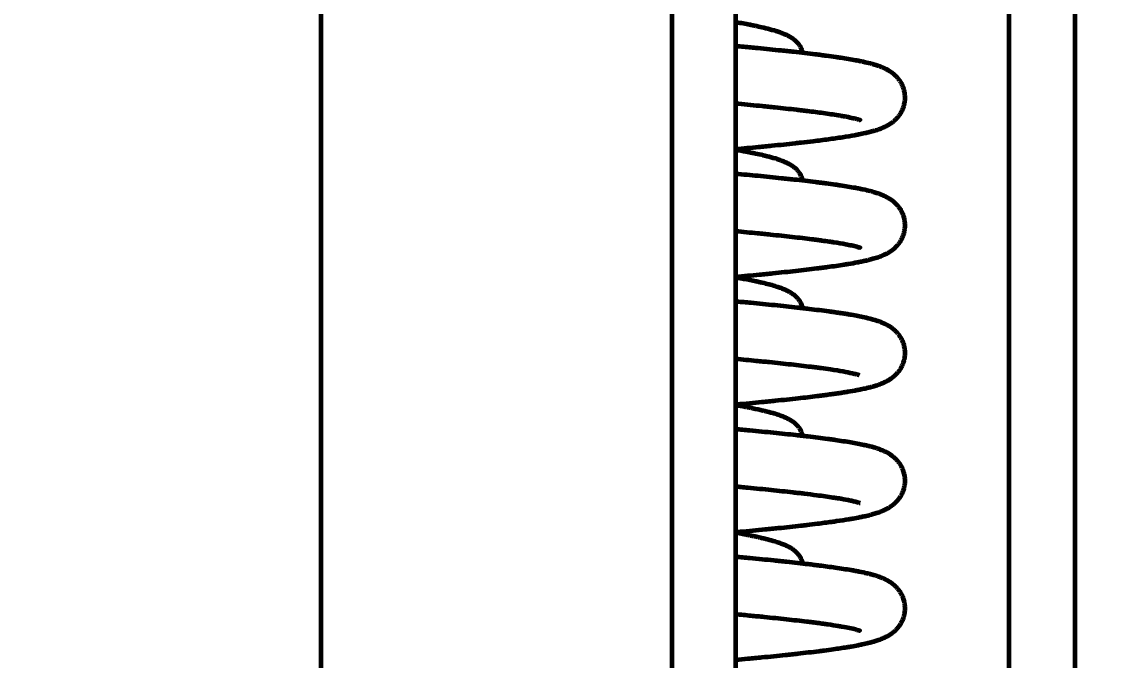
# Model space of a CAD drawing. Header units: millimetres. Extents: x 0 to 840, y 0 to 594.
# Drawn here: x 59.753 to 64.31, y 455.937 to 458.604 of the extents above; entities that cross this region are included whole.
import ezdxf

# ---------------------------------------------------------------- set-up
doc = ezdxf.new("R2010")
doc.units = ezdxf.units.MM
doc.linetypes.add('K5LT_BASIC', pattern=[0])
doc.linetypes.add('K5LT_THIN', pattern=[0])
doc.layers.add('Системный слой', color=7, linetype='Continuous')
doc.styles.add('KDIMTEXTSTYLE', font='GOST_AU.SHX', dxfattribs={"width": 0.96, "oblique": 15, "height": 5})
doc.dimstyles.new('KDIMSTYLE (0.07)', dxfattribs={"dimtxt": 5, "dimasz": 1, "dimexe": 2, "dimexo": 0, "dimgap": 1, "dimtad": 1, "dimlfac": 15, "dimtxsty": 'KDIMTEXTSTYLE', "dimsah": 1, "dimcen": 0, "dimdle": 1, "dimadec": 0, "dimazin": 0, "dimtfac": 0.667, "dimtmove": 0, "dimatfit": 3, "dimfxl": 1, "dimtvp": 1, "dimtolj": 1, "dimtzin": 0, "dimarcsym": 0})

# ---------------------------------------------------------------- blocks, each defined once
blk = doc.blocks.new('KDIMARROW_01')
at = {"layer": 'Системный слой'}
blk.add_hatch(color=0, dxfattribs=at).paths.add_polyline_path([(0, 0), (-5, 0.6583), (-4.5, 0), (-5, -0.6583)])
at = {"layer": 'Системный слой', "color": 0, "linetype": 'K5LT_THIN', "lineweight": 18}
for p, q in [((-4.5, 0), (-5, 0.6583)), ((-5, 0.6583), (0, 0)), ((0, 0), (-5, -0.6583)), ((-5, -0.6583), (-4.5, 0)), ((0, 0), (-1, 0))]:
    blk.add_line(p, q, dxfattribs=at)

msp = doc.modelspace()

# ---------------------------------------------------------------- linework, layer by layer
at = {"layer": 'Системный слой', "color": 5, "linetype": 'K5LT_BASIC', "lineweight": 60, "true_color": 0x0000ff}
for p, q in [((61.00305, 512.31632), (61.00305, 411.74583)), ((62.46971, 512.30589), (62.46971, 411.73474)), ((63.87945, 446.48472), (63.87945, 479.15139)), ((64.15418, 479.15139), (64.15418, 446.48472)), ((62.73638, 479.01806), (62.73638, 446.61806))]:
    msp.add_line(p, q, dxfattribs=at)
for points, knots in [([(62.73638, 458.60326), (62.73773, 458.60302), (62.73909, 458.60278), (62.75923, 458.59921), (62.77713, 458.59587), (62.79907, 458.59151), (62.80399, 458.59052), (62.8137, 458.58851), (62.81847, 458.5875), (62.83377, 458.58421), (62.84392, 458.58191), (62.86567, 458.57669), (62.87696, 458.57378), (62.89824, 458.56779), (62.90818, 458.56473), (62.92442, 458.55915), (62.93103, 458.55668), (62.94016, 458.55291), (62.94301, 458.55169), (62.95103, 458.54804), (62.95612, 458.54551), (62.9636, 458.5413), (62.96594, 458.53991), (62.97278, 458.53559), (62.97734, 458.53237), (62.98383, 458.52699), (62.98575, 458.5253), (62.98886, 458.52233), (62.98986, 458.52133), (62.9928, 458.51827), (62.99448, 458.51639), (62.99902, 458.51083), (63.00156, 458.50728), (63.00541, 458.50088), (63.00682, 458.49827), (63.00929, 458.4931), (63.01052, 458.49014), (63.01245, 458.4847), (63.01341, 458.48151), (63.01436, 458.47748), (63.01462, 458.4763), (63.01485, 458.4751)], [18.2316111, 18.2316111, 18.2316111, 18.2316111, 18.3069542, 18.3069542, 19.3593711, 19.3593711, 19.6712571, 19.6712571, 19.9843874, 19.9843874, 20.6938799, 20.6938799, 21.5741703, 21.5741703, 22.4544608, 22.4544608, 23.1037981, 23.1037981, 23.3966303, 23.3966303, 23.9563864, 23.9563864, 24.2132644, 24.2132644, 24.7154515, 24.7154515, 24.9390155, 24.9390155, 25.0598599, 25.0598599, 25.2649962, 25.2649962, 25.5787493, 25.5787493, 25.7675347, 25.7675347, 25.9539659, 25.9539659, 26.1398041, 26.1398041, 26.212663, 26.212663, 26.212663, 26.212663]), ([(62.73638, 458.50309), (62.7479, 458.50203), (62.75933, 458.50098), (62.78043, 458.49902), (62.79013, 458.49811), (62.80942, 458.49628), (62.81899, 458.49537), (62.86242, 458.49118), (62.89525, 458.48791), (62.93574, 458.4837), (62.94459, 458.48277), (62.96212, 458.4809), (62.97079, 458.47997), (63.01091, 458.47557), (63.0409, 458.47211), (63.07702, 458.46767), (63.08474, 458.4667), (63.09993, 458.46476), (63.1074, 458.46378), (63.12869, 458.46095), (63.14213, 458.45909), (63.16197, 458.45622), (63.16871, 458.45522), (63.19759, 458.45082), (63.21824, 458.44738), (63.24283, 458.44281), (63.2484, 458.44174), (63.25916, 458.43959), (63.26442, 458.4385), (63.27999, 458.43514), (63.2899, 458.43282), (63.3037, 458.42924), (63.30818, 458.42803), (63.3188, 458.42498), (63.32484, 458.42311), (63.33478, 458.41973), (63.33864, 458.41833), (63.34593, 458.41552), (63.34973, 458.41396), (63.35972, 458.40955), (63.36594, 458.40653), (63.37642, 458.40043), (63.37957, 458.39846), (63.3862, 458.39396), (63.38951, 458.39154), (63.39778, 458.3849), (63.40315, 458.38003), (63.41107, 458.37149), (63.41404, 458.36798), (63.41767, 458.36317), (63.41845, 458.36211), (63.42076, 458.35886), (63.42225, 458.35661), (63.4262, 458.35027), (63.42855, 458.346), (63.43278, 458.33709), (63.43469, 458.33242), (63.43794, 458.32284), (63.43934, 458.31775), (63.44175, 458.30612), (63.44262, 458.29933), (63.44322, 458.28586), (63.44298, 458.27913), (63.44146, 458.2659), (63.44019, 458.25943), (63.4371, 458.24824), (63.43547, 458.2435), (63.43171, 458.2343), (63.42962, 458.22994), (63.42502, 458.22152), (63.42255, 458.21758), (63.41731, 458.21004), (63.41456, 458.20651), (63.40887, 458.19986), (63.40593, 458.19675), (63.40008, 458.19109), (63.39718, 458.18852), (63.3903, 458.18284), (63.38631, 458.17992), (63.37936, 458.17522), (63.37608, 458.17319), (63.36981, 458.16954), (63.3665, 458.16776), (63.36007, 458.16451), (63.3568, 458.16298), (63.34654, 458.15844), (63.34015, 458.15599), (63.32957, 458.1523), (63.32584, 458.15107), (63.31812, 458.14866), (63.31389, 458.14741), (63.30399, 458.14463), (63.29793, 458.14304), (63.28699, 458.14035), (63.28229, 458.13925), (63.26886, 458.13623), (63.25984, 458.13434), (63.24498, 458.13141), (63.23939, 458.13035), (63.21762, 458.12636), (63.20052, 458.1235), (63.16382, 458.11781), (63.14433, 458.115), (63.10363, 458.10949), (63.0825, 458.1068), (63.04407, 458.10213), (63.02723, 458.10016), (63.00149, 458.09724), (62.993, 458.09629), (62.95373, 458.09196), (62.92157, 458.08859), (62.87891, 458.0843), (62.86961, 458.08338), (62.85086, 458.08153), (62.84141, 458.08061), (62.80092, 458.0767), (62.76904, 458.07371), (62.73638, 458.07073)], [4.4456135, 4.4456135, 4.4456135, 4.4456135, 4.8234205, 4.8234205, 5.1497966, 5.1497966, 5.4773357, 5.4773357, 6.6490624, 6.6490624, 6.98216, 6.98216, 7.3166883, 7.3166883, 8.5502995, 8.5502995, 8.8930736, 8.8930736, 9.2369729, 9.2369729, 9.8917928, 9.8917928, 10.240635, 10.240635, 11.4207676, 11.4207676, 11.7747547, 11.7747547, 12.1289748, 12.1289748, 12.8484199, 12.8484199, 13.1940196, 13.1940196, 13.6940016, 13.6940016, 14.0050095, 14.0050095, 14.3042323, 14.3042323, 14.8204065, 14.8204065, 15.0564454, 15.0564454, 15.2781265, 15.2781265, 15.614839, 15.614839, 15.8134427, 15.8134427, 15.8682321, 15.8682321, 15.9778111, 15.9778111, 16.1673224, 16.1673224, 16.3554576, 16.3554576, 16.5413891, 16.5413891, 16.7760103, 16.7760103, 17.0047695, 17.0047695, 17.2326547, 17.2326547, 17.4125916, 17.4125916, 17.5946353, 17.5946353, 17.7799142, 17.7799142, 17.969623, 17.969623, 18.1644308, 18.1644308, 18.3567149, 18.3567149, 18.6267629, 18.6267629, 18.8549851, 18.8549851, 19.0981628, 19.0981628, 19.3564209, 19.3564209, 19.9115149, 19.9115149, 20.2189973, 20.2189973, 20.5470388, 20.5470388, 21.0107375, 21.0107375, 21.3559, 21.3559, 21.9668639, 21.9668639, 22.3210725, 22.3210725, 23.3062099, 23.3062099, 24.2913472, 24.2913472, 25.2461203, 25.2461203, 25.9482489, 25.9482489, 26.2864674, 26.2864674, 27.4914007, 27.4914007, 27.8226076, 27.8226076, 28.1525797, 28.1525797, 29.2234242, 29.2234242, 29.2234242, 29.2234242]), ([(62.73638, 458.2629), (62.74024, 458.26255), (62.74408, 458.26219), (62.78202, 458.25866), (62.81514, 458.25549), (62.85619, 458.25142), (62.86522, 458.25051), (62.88309, 458.2487), (62.89193, 458.24779), (62.93197, 458.24363), (62.96187, 458.24039), (62.99815, 458.23623), (63.00603, 458.23532), (63.02155, 458.23348), (63.0292, 458.23256), (63.05974, 458.22882), (63.08145, 458.22601), (63.12451, 458.22005), (63.14553, 458.21689), (63.1661, 458.2135), (63.16797, 458.21319), (63.17514, 458.21198), (63.18028, 458.21109), (63.19019, 458.20931), (63.19491, 458.20844), (63.20995, 458.20555), (63.2192, 458.20361), (63.23249, 458.20055), (63.23702, 458.19942), (63.24337, 458.19773), (63.24579, 458.19705), (63.25176, 458.19529), (63.25499, 458.19415), (63.2565, 458.19355), (63.25569, 458.1939), (63.25565, 458.19392)], [44.6441884, 44.6441884, 44.6441884, 44.6441884, 44.7941483, 44.7941483, 46.1289641, 46.1289641, 46.5105753, 46.5105753, 46.8932188, 46.8932188, 48.2645646, 48.2645646, 48.6533277, 48.6533277, 49.04395, 49.04395, 50.2443161, 50.2443161, 51.6080389, 51.6080389, 51.7453, 51.7453, 52.1439407, 52.1439407, 52.5425043, 52.5425043, 53.4681468, 53.4681468, 54.0577489, 54.0577489, 54.431955, 54.431955, 55.2959546, 55.2959546, 55.7075142, 55.7075142, 55.7075142, 55.7075142]), ([(62.73638, 458.06993), (62.7513, 458.0673), (62.76566, 458.06467), (62.7882, 458.06035), (62.79673, 458.05866), (62.80993, 458.05596), (62.81474, 458.05496), (62.82997, 458.05171), (62.84003, 458.04946), (62.86227, 458.04421), (62.87407, 458.04121), (62.89628, 458.03504), (62.90661, 458.0319), (62.92344, 458.02617), (62.93024, 458.02366), (62.93955, 458.01984), (62.9424, 458.01862), (62.95048, 458.01497), (62.95562, 458.01243), (62.9631, 458.00826), (62.96549, 458.00685), (62.97238, 458.00253), (62.97693, 457.99935), (62.98352, 457.99393), (62.98541, 457.99227), (62.98917, 457.98871), (62.99075, 457.98711), (62.99543, 457.98202), (62.99822, 457.97859), (63.00248, 457.9724), (63.00403, 457.96992), (63.00679, 457.96499), (63.0082, 457.96216), (63.01047, 457.95693), (63.01162, 457.95387), (63.01309, 457.94918), (63.01365, 457.94715), (63.01439, 457.94405), (63.01463, 457.94291), (63.01486, 457.94175)], [18.3386154, 18.3386154, 18.3386154, 18.3386154, 19.1688753, 19.1688753, 19.6980496, 19.6980496, 20.0112444, 20.0112444, 20.7073077, 20.7073077, 21.6178004, 21.6178004, 22.5282932, 22.5282932, 23.1942395, 23.1942395, 23.4880713, 23.4880713, 24.0501679, 24.0501679, 24.3093021, 24.3093021, 24.8180997, 24.8180997, 25.0413951, 25.0413951, 25.2313437, 25.2313437, 25.5631932, 25.5631932, 25.7557728, 25.7557728, 25.9452929, 25.9452929, 26.1334835, 26.1334835, 26.2571843, 26.2571843, 26.3284947, 26.3284947, 26.3284947, 26.3284947]), ([(62.73638, 457.96975), (62.76816, 457.96685), (62.79922, 457.96394), (62.86332, 457.95776), (62.89613, 457.95449), (62.93659, 457.95028), (62.94544, 457.94935), (62.96296, 457.94748), (62.97162, 457.94654), (63.0117, 457.94215), (63.04166, 457.93869), (63.07774, 457.93424), (63.08545, 457.93328), (63.10063, 457.93133), (63.10809, 457.93036), (63.12831, 457.92767), (63.14077, 457.92594), (63.15973, 457.92321), (63.1665, 457.92221), (63.19555, 457.91782), (63.21633, 457.91438), (63.24107, 457.90981), (63.24667, 457.90874), (63.25749, 457.9066), (63.26278, 457.90551), (63.27859, 457.90213), (63.28869, 457.89978), (63.30269, 457.89618), (63.30718, 457.89497), (63.31788, 457.89192), (63.32399, 457.89005), (63.33397, 457.88668), (63.33786, 457.88528), (63.34771, 457.88152), (63.35397, 457.87889), (63.36391, 457.87407), (63.36701, 457.87247), (63.37393, 457.86859), (63.37706, 457.86671), (63.38598, 457.86088), (63.39179, 457.85661), (63.40057, 457.84895), (63.40385, 457.84583), (63.40989, 457.83949), (63.41289, 457.83604), (63.41662, 457.83124), (63.41746, 457.83012), (63.41995, 457.8267), (63.42157, 457.82433), (63.42565, 457.81788), (63.42803, 457.81364), (63.43233, 457.80479), (63.43428, 457.80014), (63.43812, 457.78913), (63.4399, 457.78243), (63.44227, 457.76908), (63.44293, 457.7623), (63.44313, 457.74885), (63.44271, 457.74218), (63.44102, 457.73045), (63.43998, 457.72542), (63.4373, 457.71554), (63.4357, 457.7108), (63.43198, 457.70156), (63.42991, 457.69718), (63.42534, 457.68873), (63.42288, 457.68475), (63.41767, 457.67719), (63.41492, 457.67363), (63.408, 457.66547), (63.40377, 457.66118), (63.39488, 457.6531), (63.39023, 457.64945), (63.38255, 457.64399), (63.37944, 457.64195), (63.37512, 457.63931), (63.37385, 457.63855), (63.37201, 457.63749), (63.37143, 457.63716), (63.36971, 457.63619), (63.36857, 457.63557), (63.3652, 457.63377), (63.36296, 457.63263), (63.35645, 457.62945), (63.35211, 457.62753), (63.34443, 457.62437), (63.3409, 457.623), (63.33371, 457.62038), (63.33017, 457.61917), (63.32245, 457.61666), (63.31878, 457.61553), (63.30869, 457.61258), (63.30236, 457.61086), (63.29138, 457.60809), (63.28663, 457.60694), (63.27498, 457.60424), (63.26795, 457.60271), (63.25537, 457.60012), (63.24993, 457.59904), (63.23307, 457.59581), (63.22109, 457.59367), (63.20234, 457.59053), (63.19604, 457.58951), (63.16823, 457.5851), (63.14513, 457.58176), (63.11315, 457.57746), (63.10571, 457.57648), (63.0906, 457.57453), (63.08292, 457.57355), (63.04746, 457.56915), (63.01815, 457.56574), (62.9569, 457.55897), (62.92503, 457.55562), (62.88268, 457.55135), (62.8734, 457.55042), (62.85469, 457.54857), (62.84526, 457.54765), (62.80358, 457.54362), (62.7704, 457.54051), (62.73638, 457.5374)], [5.1350795, 5.1350795, 5.1350795, 5.1350795, 6.3389793, 6.3389793, 7.6925741, 7.6925741, 8.0773735, 8.0773735, 8.4638543, 8.4638543, 9.8885561, 9.8885561, 10.2846034, 10.2846034, 10.6818215, 10.6818215, 11.3818501, 11.3818501, 11.7845866, 11.7845866, 13.1493007, 13.1493007, 13.55811, 13.55811, 13.9672966, 13.9672966, 14.8106539, 14.8106539, 15.210391, 15.210391, 15.7917578, 15.7917578, 16.153007, 16.153007, 16.7436184, 16.7436184, 17.0465914, 17.0465914, 17.323995, 17.323995, 17.7667637, 17.7667637, 18.0059975, 18.0059975, 18.2365667, 18.2365667, 18.3042404, 18.3042404, 18.4395877, 18.4395877, 18.6586105, 18.6586105, 18.8760642, 18.8760642, 19.1569229, 19.1569229, 19.4258345, 19.4258345, 19.6894796, 19.6894796, 19.8964359, 19.8964359, 20.1045886, 20.1045886, 20.3151759, 20.3151759, 20.5294572, 20.5294572, 20.7487596, 20.7487596, 21.0702565, 21.0702565, 21.4307608, 21.4307608, 21.68632, 21.68632, 21.794424, 21.794424, 21.8441516, 21.8441516, 21.9436069, 21.9436069, 22.1425173, 22.1425173, 22.5403383, 22.5403383, 22.8734027, 22.8734027, 23.2233568, 23.2233568, 23.5837528, 23.5837528, 24.1511884, 24.1511884, 24.5523403, 24.5523403, 25.1197758, 25.1197758, 25.528521, 25.528521, 26.3634136, 26.3634136, 26.770815, 26.770815, 28.1226898, 28.1226898, 28.5218661, 28.5218661, 28.9194011, 28.9194011, 30.324586, 30.324586, 31.7080311, 31.7080311, 32.090978, 32.090978, 32.4723292, 32.4723292, 33.760819, 33.760819, 33.760819, 33.760819]), ([(62.73638, 457.72957), (62.76756, 457.72669), (62.79795, 457.72381), (62.83663, 457.72002), (62.84578, 457.71912), (62.8639, 457.71731), (62.87288, 457.7164), (62.91346, 457.71226), (62.94384, 457.70903), (63.00181, 457.70253), (63.02938, 457.69927), (63.06238, 457.6951), (63.06955, 457.69418), (63.08357, 457.69234), (63.09042, 457.69142), (63.10738, 457.6891), (63.11727, 457.68769), (63.13296, 457.68539), (63.13902, 457.68447), (63.16378, 457.68064), (63.18073, 457.67776), (63.20462, 457.67327), (63.2128, 457.67161), (63.22736, 457.66844), (63.23612, 457.66638), (63.24487, 457.66398), (63.24756, 457.6632), (63.25236, 457.66174), (63.25464, 457.66096), (63.25703, 457.66), (63.25471, 457.66105), (63.25508, 457.66087)], [35.141354, 35.141354, 35.141354, 35.141354, 36.0960382, 36.0960382, 36.3957752, 36.3957752, 36.696408, 36.696408, 37.7714617, 37.7714617, 38.8606415, 38.8606415, 39.1704216, 39.1704216, 39.4806054, 39.4806054, 39.9560461, 39.9560461, 40.2687295, 40.2687295, 41.2726574, 41.2726574, 41.879284, 41.879284, 42.4859106, 42.4859106, 42.6430064, 42.6430064, 42.9785036, 42.9785036, 43.1793242, 43.1793242, 43.1793242, 43.1793242]), ([(62.73638, 457.53659), (62.73673, 457.53653), (62.73707, 457.53647), (62.74295, 457.53543), (62.74842, 457.53446), (62.75919, 457.5325), (62.76451, 457.53152), (62.78765, 457.52717), (62.8046, 457.5238), (62.82501, 457.51943), (62.8294, 457.51848), (62.83828, 457.5165), (62.84276, 457.51547), (62.85686, 457.51217), (62.86612, 457.50988), (62.87897, 457.5065), (62.88288, 457.50544), (62.89565, 457.50186), (62.90411, 457.49931), (62.91854, 457.49455), (62.92463, 457.4924), (62.93344, 457.48901), (62.93636, 457.48783), (62.94494, 457.48422), (62.95041, 457.48169), (62.95818, 457.47766), (62.96068, 457.47631), (62.968, 457.47206), (62.97271, 457.46903), (62.97975, 457.4637), (62.98173, 457.4621), (62.98576, 457.45861), (62.98771, 457.45681), (62.9928, 457.45169), (62.99605, 457.44799), (63.00056, 457.44193), (63.00221, 457.4395), (63.00467, 457.43545), (63.0056, 457.43383), (63.00784, 457.42958), (63.00902, 457.42705), (63.01126, 457.42152), (63.01219, 457.41887), (63.01377, 457.41344), (63.01437, 457.41093), (63.01487, 457.40838)], [18.6938909, 18.6938909, 18.6938909, 18.6938909, 18.7131198, 18.7131198, 19.0218812, 19.0218812, 19.3313861, 19.3313861, 20.389996, 20.389996, 20.6870369, 20.6870369, 21.0020171, 21.0020171, 21.6990754, 21.6990754, 22.0146572, 22.0146572, 22.7550949, 22.7550949, 23.3386083, 23.3386083, 23.63734, 23.63734, 24.2208535, 24.2208535, 24.4904821, 24.4904821, 25.0324311, 25.0324311, 25.2588343, 25.2588343, 25.4756197, 25.4756197, 25.8335765, 25.8335765, 26.033456, 26.033456, 26.161001, 26.161001, 26.3492191, 26.3492191, 26.5320801, 26.5320801, 26.6886293, 26.6886293, 26.6886293, 26.6886293]), ([(62.73638, 457.43642), (62.73803, 457.43627), (62.73968, 457.43612), (62.75122, 457.43506), (62.76104, 457.43415), (62.78057, 457.43234), (62.79027, 457.43143), (62.83422, 457.42727), (62.8675, 457.42402), (62.9322, 457.41745), (62.96356, 457.41413), (63.002, 457.40986), (63.01043, 457.4089), (63.02705, 457.407), (63.03525, 457.40604), (63.07239, 457.40164), (63.09981, 457.39818), (63.13267, 457.39372), (63.13976, 457.39274), (63.14914, 457.3914), (63.15155, 457.39106), (63.16086, 457.38972), (63.16761, 457.38872), (63.18084, 457.38671), (63.18732, 457.3857), (63.2, 457.38367), (63.2062, 457.38265), (63.232, 457.37827), (63.25007, 457.37488), (63.27745, 457.36905), (63.28758, 457.36671), (63.30366, 457.36261), (63.31008, 457.36086), (63.32051, 457.35776), (63.32443, 457.35654), (63.33234, 457.35391), (63.33621, 457.35255), (63.34607, 457.34885), (63.35239, 457.34625), (63.36225, 457.34156), (63.36539, 457.33998), (63.37236, 457.33617), (63.37545, 457.33436), (63.38446, 457.32862), (63.39029, 457.32444), (63.39917, 457.31689), (63.40248, 457.31383), (63.40856, 457.30762), (63.41161, 457.30421), (63.41491, 457.30009), (63.4153, 457.2996), (63.41645, 457.29812), (63.41721, 457.29712), (63.41948, 457.29403), (63.42096, 457.29189), (63.42494, 457.28574), (63.42736, 457.28153), (63.43247, 457.27131), (63.43502, 457.26511), (63.43908, 457.25236), (63.44061, 457.24584), (63.44261, 457.23262), (63.44309, 457.22593), (63.443, 457.21402), (63.44263, 457.20879), (63.44126, 457.19846), (63.44026, 457.19337), (63.43768, 457.18343), (63.4361, 457.1786), (63.43326, 457.17136), (63.43217, 457.16882), (63.43054, 457.16532), (63.43003, 457.16427), (63.42849, 457.16121), (63.42738, 457.15914), (63.42408, 457.15333), (63.42153, 457.14936), (63.41535, 457.1407), (63.41096, 457.13546), (63.40254, 457.12661), (63.39781, 457.12231), (63.39022, 457.11616), (63.38723, 457.11394), (63.38092, 457.10957), (63.37814, 457.1078), (63.37174, 457.10396), (63.36913, 457.10251), (63.35993, 457.09768), (63.35463, 457.09527), (63.34569, 457.09153), (63.342, 457.09009), (63.33494, 457.08748), (63.33107, 457.08614), (63.32117, 457.08289), (63.31504, 457.08105), (63.30436, 457.07808), (63.29996, 457.07692), (63.29098, 457.07465), (63.2862, 457.0735), (63.27441, 457.07078), (63.26714, 457.06921), (63.25428, 457.06657), (63.24884, 457.0655), (63.23135, 457.06216), (63.21869, 457.05992), (63.20219, 457.05718), (63.199, 457.05666), (63.18931, 457.0551), (63.18268, 457.05406), (63.16931, 457.05202), (63.16256, 457.05102), (63.14879, 457.04902), (63.14177, 457.04803), (63.13036, 457.04645), (63.12606, 457.04586), (63.11443, 457.04429), (63.107, 457.04331), (63.09192, 457.04136), (63.08425, 457.04039), (63.05144, 457.03631), (63.02505, 457.03321), (62.96709, 457.02673), (62.93526, 457.02335), (62.89299, 457.01905), (62.88377, 457.01812), (62.86517, 457.01627), (62.8558, 457.01535), (62.81268, 457.01114), (62.77787, 457.00787), (62.74021, 457.00441), (62.7383, 457.00424), (62.73638, 457.00406)], [4.3297354, 4.3297354, 4.3297354, 4.3297354, 4.3824057, 4.3824057, 4.6991667, 4.6991667, 5.0170472, 5.0170472, 6.1510351, 6.1510351, 7.3062854, 7.3062854, 7.6366145, 7.6366145, 7.9677012, 7.9677012, 9.1606826, 9.1606826, 9.4976677, 9.4976677, 9.6155417, 9.6155417, 9.9551503, 9.9551503, 10.2956285, 10.2956285, 10.6377183, 10.6377183, 11.7510809, 11.7510809, 12.4609555, 12.4609555, 12.9508143, 12.9508143, 13.2707671, 13.2707671, 13.5760873, 13.5760873, 14.0745521, 14.0745521, 14.3339294, 14.3339294, 14.570618, 14.570618, 14.9502426, 14.9502426, 15.1531172, 15.1531172, 15.3484713, 15.3484713, 15.3743595, 15.3743595, 15.426136, 15.426136, 15.529689, 15.529689, 15.714717, 15.714717, 15.958935, 15.958935, 16.1956357, 16.1956357, 16.4290361, 16.4290361, 16.6119208, 16.6119208, 16.7947253, 16.7947253, 16.9773658, 16.9773658, 17.0785174, 17.0785174, 17.1215826, 17.1215826, 17.2077129, 17.2077129, 17.3799737, 17.3799737, 17.6419631, 17.6419631, 17.9260817, 17.9260817, 18.1266843, 18.1266843, 18.3369465, 18.3369465, 18.5605513, 18.5605513, 19.0010374, 19.0010374, 19.281148, 19.281148, 19.5789411, 19.5789411, 20.0677192, 20.0677192, 20.3958214, 20.3958214, 20.7340468, 20.7340468, 21.2257797, 21.2257797, 21.5703856, 21.5703856, 22.3098052, 22.3098052, 22.4846079, 22.4846079, 22.8342133, 22.8342133, 23.1747926, 23.1747926, 23.514168, 23.514168, 23.7153052, 23.7153052, 24.052071, 24.052071, 24.3872671, 24.3872671, 25.4615033, 25.4615033, 26.6372936, 26.6372936, 26.9605723, 26.9605723, 27.2826388, 27.2826388, 28.4275212, 28.4275212, 28.4887237, 28.4887237, 28.4887237, 28.4887237]), ([(62.73638, 457.19624), (62.76579, 457.19352), (62.7945, 457.1908), (62.83164, 457.18718), (62.84082, 457.18628), (62.859, 457.18447), (62.86801, 457.18356), (62.90876, 457.17942), (62.93928, 457.17619), (62.9974, 457.16971), (63.02499, 457.16646), (63.0581, 457.16231), (63.06532, 457.16139), (63.07945, 457.15955), (63.08637, 457.15863), (63.1072, 457.1558), (63.12057, 457.1539), (63.15178, 457.14923), (63.16883, 457.14646), (63.19902, 457.14108), (63.21235, 457.13843), (63.23004, 457.13448), (63.23614, 457.13299), (63.24323, 457.1311), (63.24557, 457.13045), (63.25042, 457.12902), (63.2523, 457.12842), (63.25429, 457.12772)], [36.9446726, 36.9446726, 36.9446726, 36.9446726, 37.8913242, 37.8913242, 38.2062633, 38.2062633, 38.5221037, 38.5221037, 39.6521019, 39.6521019, 40.7903729, 40.7903729, 41.1156939, 41.1156939, 41.4417806, 41.4417806, 42.120166, 42.120166, 43.1226869, 43.1226869, 44.1252079, 44.1252079, 44.7333142, 44.7333142, 45.0387656, 45.0387656, 45.5071008, 45.5071008, 45.5071008, 45.5071008]), ([(62.73638, 457.00326), (62.75054, 457.00077), (62.7642, 456.99827), (62.7825, 456.99478), (62.7876, 456.99379), (62.79764, 456.9918), (62.80258, 456.9908), (62.82235, 456.98674), (62.83641, 456.98365), (62.85403, 456.97949), (62.85831, 456.97846), (62.86667, 456.97637), (62.87077, 456.97533), (62.88631, 456.97124), (62.89713, 456.96813), (62.9146, 456.96258), (62.92164, 456.96016), (62.9314, 456.95647), (62.9344, 456.95529), (62.94275, 456.95185), (62.94798, 456.9495), (62.95575, 456.94561), (62.95816, 456.94435), (62.96567, 456.94016), (62.97074, 456.93701), (62.97781, 456.93187), (62.97988, 456.93027), (62.98399, 456.92685), (62.98587, 456.92519), (62.98978, 456.92144), (62.9915, 456.91967), (62.99514, 456.91561), (62.99682, 456.91358), (63.00017, 456.90915), (63.00177, 456.90683), (63.00474, 456.90206), (63.00622, 456.8994), (63.00875, 456.89431), (63.01004, 456.89132), (63.01255, 456.88459), (63.01391, 456.8799), (63.01483, 456.87521), (63.01485, 456.87513), (63.01486, 456.87506)], [18.3386471, 18.3386471, 18.3386471, 18.3386471, 19.1265898, 19.1265898, 19.4375888, 19.4375888, 19.7497247, 19.7497247, 20.7073045, 20.7073045, 21.0230152, 21.0230152, 21.3388816, 21.3388816, 22.2492075, 22.2492075, 22.9151469, 22.9151469, 23.2147506, 23.2147506, 23.7769444, 23.7769444, 24.0449727, 24.0449727, 24.6016424, 24.6016424, 24.8362029, 24.8362029, 25.0585417, 25.0585417, 25.2656473, 25.2656473, 25.4665707, 25.4665707, 25.6613619, 25.6613619, 25.8521685, 25.8521685, 26.0408096, 26.0408096, 26.3240702, 26.3240702, 26.3285801, 26.3285801, 26.3285801, 26.3285801]), ([(62.73638, 456.90309), (62.74619, 456.90219), (62.75592, 456.90129), (62.77539, 456.89949), (62.78511, 456.89858), (62.82915, 456.89442), (62.86251, 456.89118), (62.92704, 456.88465), (62.95818, 456.88138), (62.99649, 456.87714), (63.00497, 456.87619), (63.02169, 456.87428), (63.02994, 456.87333), (63.06736, 456.86893), (63.09501, 456.86547), (63.12814, 456.86101), (63.13529, 456.86003), (63.1456, 456.85858), (63.14886, 456.85811), (63.17572, 456.85425), (63.19755, 456.85084), (63.23708, 456.844), (63.25465, 456.84064), (63.27613, 456.83597), (63.28105, 456.83485), (63.29062, 456.83258), (63.29536, 456.83141), (63.30641, 456.82853), (63.31274, 456.82677), (63.32314, 456.82361), (63.32702, 456.82237), (63.33717, 456.81891), (63.34349, 456.81655), (63.35313, 456.81249), (63.35665, 456.81092), (63.3637, 456.80751), (63.3668, 456.80591), (63.37633, 456.80059), (63.38225, 456.79688), (63.3917, 456.78983), (63.39507, 456.78712), (63.40135, 456.78155), (63.40462, 456.7784), (63.41063, 456.77199), (63.41361, 456.76851), (63.41768, 456.76317), (63.41887, 456.76154), (63.42235, 456.75652), (63.42458, 456.75298), (63.42984, 456.74362), (63.43268, 456.73755), (63.43734, 456.72503), (63.43927, 456.71835), (63.44163, 456.70648), (63.44234, 456.70125), (63.4431, 456.69078), (63.44315, 456.68551), (63.4426, 456.67503), (63.442, 456.66985), (63.44018, 456.65963), (63.43897, 456.65467), (63.436, 456.64495), (63.43426, 456.6403), (63.43029, 456.63126), (63.4281, 456.627), (63.4225, 456.61734), (63.41899, 456.61224), (63.41183, 456.60314), (63.40818, 456.59907), (63.4039, 456.59479), (63.40328, 456.59419), (63.40144, 456.59241), (63.40019, 456.59125), (63.39654, 456.58798), (63.39401, 456.58586), (63.38852, 456.58154), (63.38522, 456.57917), (63.37903, 456.57502), (63.37574, 456.57298), (63.36678, 456.5678), (63.36126, 456.56503), (63.35217, 456.5609), (63.34925, 456.55966), (63.34234, 456.55688), (63.33911, 456.55567), (63.33198, 456.55312), (63.32815, 456.55183), (63.31888, 456.54887), (63.31297, 456.54713), (63.30269, 456.5443), (63.29837, 456.54317), (63.28619, 456.54014), (63.27824, 456.5383), (63.26492, 456.53542), (63.25966, 456.53433), (63.24552, 456.5315), (63.23643, 456.52978), (63.22109, 456.52704), (63.21507, 456.526), (63.19305, 456.5223), (63.17612, 456.51967), (63.15138, 456.51606), (63.14439, 456.51506), (63.11846, 456.51145), (63.09863, 456.50885), (63.06358, 456.50448), (63.04885, 456.5027), (63.02552, 456.49997), (63.01722, 456.49902), (62.97883, 456.49467), (62.9473, 456.49128), (62.90537, 456.48697), (62.89622, 456.48604), (62.87778, 456.48419), (62.86847, 456.48326), (62.82565, 456.47905), (62.79104, 456.47577), (62.74913, 456.4719), (62.74277, 456.47131), (62.73638, 456.47073)], [4.2365697, 4.2365697, 4.2365697, 4.2365697, 4.5430226, 4.5430226, 4.8538671, 4.8538671, 5.9621792, 5.9621792, 7.0792621, 7.0792621, 7.4023529, 7.4023529, 7.7261147, 7.7261147, 8.8943796, 8.8943796, 9.2237664, 9.2237664, 9.3790037, 9.3790037, 10.5111606, 10.5111606, 11.5915376, 11.5915376, 11.9269822, 11.9269822, 12.260361, 12.260361, 12.7410957, 12.7410957, 13.0498267, 13.0498267, 13.535679, 13.535679, 13.80866, 13.80866, 14.0588187, 14.0588187, 14.4687827, 14.4687827, 14.6745054, 14.6745054, 14.8713388, 14.8713388, 15.0610914, 15.0610914, 15.1408554, 15.1408554, 15.3003834, 15.3003834, 15.542124, 15.542124, 15.7753952, 15.7753952, 15.9487324, 15.9487324, 16.1202214, 16.1202214, 16.2909434, 16.2909434, 16.4619365, 16.4619365, 16.6342167, 16.6342167, 16.8087983, 16.8087983, 17.0486422, 17.0486422, 17.2799372, 17.2799372, 17.3189177, 17.3189177, 17.3968787, 17.3968787, 17.5528006, 17.5528006, 17.7585194, 17.7585194, 17.9757535, 17.9757535, 18.391935, 18.391935, 18.6443162, 18.6443162, 18.9135706, 18.9135706, 19.2065696, 19.2065696, 19.6482159, 19.6482159, 19.9693116, 19.9693116, 20.5164343, 20.5164343, 20.8531221, 20.8531221, 21.4002448, 21.4002448, 21.7372077, 21.7372077, 22.6074786, 22.6074786, 22.9394496, 22.9394496, 23.8155383, 23.8155383, 24.4165242, 24.4165242, 24.7406572, 24.7406572, 25.8936315, 25.8936315, 26.2104931, 26.2104931, 26.5260734, 26.5260734, 27.6485119, 27.6485119, 27.8482341, 27.8482341, 27.8482341, 27.8482341]), ([(62.73638, 456.6629), (62.74393, 456.66221), (62.75143, 456.66151), (62.76849, 456.65991), (62.77801, 456.65901), (62.82101, 456.65492), (62.8535, 456.65172), (62.91635, 456.64529), (62.94668, 456.64205), (62.98357, 456.63791), (62.99159, 456.63699), (63.00741, 456.63516), (63.0152, 456.63424), (63.04117, 456.63112), (63.0587, 456.62893), (63.09986, 456.62354), (63.12254, 456.62034), (63.14891, 456.61628), (63.15466, 456.61537), (63.16579, 456.61356), (63.17114, 456.61266), (63.19083, 456.60926), (63.20368, 456.60682), (63.22179, 456.60302), (63.22796, 456.60162), (63.23623, 456.59961), (63.23935, 456.59881), (63.24714, 456.59671), (63.25246, 456.59506), (63.25622, 456.59368), (63.25552, 456.59397), (63.25621, 456.59366)], [39.3294816, 39.3294816, 39.3294816, 39.3294816, 39.5881365, 39.5881365, 39.9213002, 39.9213002, 41.1066181, 41.1066181, 42.3113433, 42.3113433, 42.6531037, 42.6531037, 42.9963939, 42.9963939, 43.817899, 43.817899, 45.0293306, 45.0293306, 45.3799438, 45.3799438, 45.7306824, 45.7306824, 46.7133071, 46.7133071, 47.3146706, 47.3146706, 47.6515257, 47.6515257, 48.3418964, 48.3418964, 48.6407799, 48.6407799, 48.6407799, 48.6407799]), ([(62.73638, 456.46993), (62.74677, 456.4681), (62.75689, 456.46627), (62.77201, 456.46345), (62.77721, 456.46246), (62.78746, 456.46048), (62.79251, 456.45949), (62.80275, 456.45744), (62.80792, 456.45638), (62.81782, 456.45431), (62.82255, 456.4533), (62.83183, 456.45127), (62.83639, 456.45026), (62.84628, 456.448), (62.85157, 456.44675), (62.86101, 456.44446), (62.86518, 456.44342), (62.88037, 456.43952), (62.89081, 456.43663), (62.90792, 456.43142), (62.91487, 456.42915), (62.9247, 456.42566), (62.92777, 456.42452), (62.93645, 456.42117), (62.94188, 456.4189), (62.94975, 456.41526), (62.95234, 456.41401), (62.96013, 456.41001), (62.96516, 456.40716), (62.97239, 456.40243), (62.97462, 456.40088), (62.97887, 456.39772), (62.98098, 456.39605), (62.98661, 456.39126), (62.99003, 456.38801), (62.99537, 456.382), (62.99699, 456.38003), (63.00037, 456.37554), (63.00188, 456.37334), (63.00488, 456.36849), (63.00627, 456.366), (63.00945, 456.35955), (63.01122, 456.35516), (63.01342, 456.34811), (63.01423, 456.3449), (63.01486, 456.34171)], [18.1605072, 18.1605072, 18.1605072, 18.1605072, 18.7381434, 18.7381434, 19.048385, 19.048385, 19.3594131, 19.3594131, 19.6900656, 19.6900656, 20.0034856, 20.0034856, 20.3175107, 20.3175107, 20.6990404, 20.6990404, 21.0146103, 21.0146103, 21.8725506, 21.8725506, 22.510188, 22.510188, 22.8137729, 22.8137729, 23.3733705, 23.3733705, 23.6546803, 23.6546803, 24.2142779, 24.2142779, 24.4570831, 24.4570831, 24.689379, 24.689379, 25.0888305, 25.0888305, 25.290382, 25.290382, 25.4841304, 25.4841304, 25.6726996, 25.6726996, 25.9509463, 25.9509463, 26.1417903, 26.1417903, 26.1417903, 26.1417903]), ([(62.73638, 456.36975), (62.75646, 456.36792), (62.77626, 456.36608), (62.8301, 456.361), (62.86345, 456.35775), (62.90473, 456.35358), (62.91379, 456.35265), (62.93173, 456.35079), (62.94061, 456.34986), (62.98094, 456.34558), (63.0111, 456.34222), (63.04779, 456.33789), (63.05579, 456.33693), (63.07157, 456.33501), (63.07934, 456.33404), (63.11006, 456.33015), (63.13188, 456.32722), (63.17604, 456.32087), (63.19785, 456.31745), (63.22407, 456.31292), (63.22992, 456.31187), (63.24132, 456.30977), (63.24691, 456.3087), (63.2635, 456.30541), (63.27412, 456.30313), (63.28898, 456.29965), (63.29374, 456.29848), (63.30484, 456.29562), (63.31123, 456.29387), (63.32165, 456.29074), (63.32555, 456.28951), (63.3358, 456.28607), (63.34212, 456.28375), (63.35176, 456.27976), (63.35534, 456.27818), (63.36239, 456.27483), (63.36552, 456.27325), (63.37513, 456.26798), (63.38104, 456.26435), (63.39059, 456.25737), (63.39396, 456.2547), (63.40026, 456.24923), (63.40355, 456.24613), (63.4096, 456.23981), (63.4126, 456.23638), (63.41632, 456.23163), (63.41714, 456.23055), (63.41956, 456.22726), (63.42113, 456.22497), (63.4257, 456.21787), (63.42853, 456.21279), (63.43381, 456.20149), (63.43621, 456.19517), (63.43951, 456.18368), (63.44067, 456.17854), (63.4423, 456.16822), (63.44281, 456.16296), (63.44315, 456.15245), (63.44299, 456.1472), (63.44203, 456.13678), (63.44124, 456.13165), (63.43904, 456.12157), (63.43765, 456.11669), (63.43434, 456.10717), (63.43245, 456.10264), (63.42752, 456.09242), (63.42438, 456.08703), (63.41743, 456.07674), (63.41362, 456.07193), (63.40679, 456.0643), (63.40383, 456.06131), (63.39854, 456.05639), (63.39621, 456.05437), (63.39246, 456.0513), (63.39102, 456.05016), (63.38676, 456.04693), (63.3839, 456.04492), (63.378, 456.04103), (63.37472, 456.03904), (63.36572, 456.03391), (63.35987, 456.03103), (63.35077, 456.02697), (63.34762, 456.02565), (63.34059, 456.02288), (63.33743, 456.02172), (63.32824, 456.01849), (63.32258, 456.01668), (63.31282, 456.01377), (63.30846, 456.01254), (63.29981, 456.01021), (63.29533, 456.00907), (63.28239, 456.00591), (63.27383, 456.00398), (63.25969, 456.001), (63.25433, 455.99991), (63.23936, 455.99699), (63.22944, 455.99517), (63.2131, 455.99233), (63.20696, 455.9913), (63.18313, 455.9874), (63.16434, 455.98456), (63.13208, 455.98), (63.1193, 455.97826), (63.0986, 455.97555), (63.09099, 455.97458), (63.05597, 455.97017), (63.02698, 455.96675), (62.98797, 455.9624), (62.97938, 455.96145), (62.96202, 455.95957), (62.95324, 455.95863), (62.91269, 455.95434), (62.87963, 455.951), (62.83593, 455.94674), (62.8264, 455.94583), (62.80721, 455.94399), (62.79755, 455.94308), (62.7709, 455.94057), (62.75375, 455.93898), (62.73638, 455.9374)], [4.5147078, 4.5147078, 4.5147078, 4.5147078, 5.1835968, 5.1835968, 6.3648901, 6.3648901, 6.7017479, 6.7017479, 7.0398157, 7.0398157, 8.2559976, 8.2559976, 8.6022288, 8.6022288, 8.9499808, 8.9499808, 10.0004948, 10.0004948, 11.2068583, 11.2068583, 11.5659482, 11.5659482, 11.9253737, 11.9253737, 12.6685847, 12.6685847, 13.0240331, 13.0240331, 13.5358314, 13.5358314, 13.8674518, 13.8674518, 14.3858729, 14.3858729, 14.6796338, 14.6796338, 14.9495329, 14.9495329, 15.3929796, 15.3929796, 15.6133596, 15.6133596, 15.8240282, 15.8240282, 16.0270011, 16.0270011, 16.0846583, 16.0846583, 16.1999726, 16.1999726, 16.4306012, 16.4306012, 16.682916, 16.682916, 16.8697309, 16.8697309, 17.0537125, 17.0537125, 17.2360681, 17.2360681, 17.4179395, 17.4179395, 17.6004288, 17.6004288, 17.7846201, 17.7846201, 18.0320933, 18.0320933, 18.2968785, 18.2968785, 18.4959977, 18.4959977, 18.6529141, 18.6529141, 18.7520288, 18.7520288, 18.9502582, 18.9502582, 19.1841206, 19.1841206, 19.6414355, 19.6414355, 19.9174809, 19.9174809, 20.2059297, 20.2059297, 20.6769352, 20.6769352, 21.0162876, 21.0162876, 21.3632178, 21.3632178, 21.9854925, 21.9854925, 22.3447543, 22.3447543, 22.967029, 22.967029, 23.3256678, 23.3256678, 24.3294547, 24.3294547, 24.9501263, 24.9501263, 25.3006908, 25.3006908, 26.5355492, 26.5355492, 26.877986, 26.877986, 27.2187089, 27.2187089, 28.4332344, 28.4332344, 28.7677352, 28.7677352, 29.1010452, 29.1010452, 29.6794354, 29.6794354, 29.6794354, 29.6794354]), ([(62.73638, 456.12957), (62.75798, 456.12757), (62.77919, 456.12558), (62.80938, 456.12268), (62.81868, 456.12178), (62.83714, 456.11997), (62.84628, 456.11907), (62.88766, 456.11494), (62.91872, 456.11171), (62.97823, 456.10523), (63.00665, 456.10197), (63.04086, 456.0978), (63.04829, 456.09688), (63.06287, 456.09504), (63.07001, 456.09412), (63.08559, 456.09207), (63.09395, 456.09094), (63.1087, 456.0889), (63.11518, 456.08798), (63.13706, 456.08481), (63.15161, 456.08256), (63.17039, 456.07945), (63.17566, 456.07856), (63.19249, 456.0756), (63.20319, 456.07356), (63.22191, 456.06969), (63.23017, 456.0678), (63.24131, 456.06498), (63.24525, 456.06388), (63.24965, 456.06258), (63.25151, 456.06199), (63.25362, 456.06129), (63.25475, 456.06089), (63.25634, 456.0603), (63.25569, 456.06057), (63.2556, 456.06061)], [36.6557903, 36.6557903, 36.6557903, 36.6557903, 37.3450776, 37.3450776, 37.656655, 37.656655, 37.96915, 37.96915, 39.0859062, 39.0859062, 40.2180606, 40.2180606, 40.5399112, 40.5399112, 40.8624159, 40.8624159, 41.2588548, 41.2588548, 41.5836966, 41.5836966, 42.3852579, 42.3852579, 42.7124999, 42.7124999, 43.4699521, 43.4699521, 44.2274043, 44.2274043, 44.7101254, 44.7101254, 44.9971445, 44.9971445, 45.268828, 45.268828, 45.7413425, 45.7413425, 45.7413425, 45.7413425])]:
    msp.add_open_spline(points, degree=3, knots=knots, dxfattribs=at)

# ---------------------------------------------------------------- dimensions: what is measured, and where the dimension line sits
at = {"layer": 'Системный слой', "color": 7}
msp.add_linear_dim(base=(35.79523, 548.52309), p1=(62.98689, 411.46667), p2=(66.39331, 548.52309), angle=90, location=(35.79523, 479.99488), text='\\H5.0;\\W0.965;\\Q15;\\H5.0;\\W0.965;\\Q15;\\Q15;H', dimstyle='KDIMSTYLE (0.07)', override={"dimexo": 0, "dimblk1": 'KDIMARROW_01', "dimblk2": 'KDIMARROW_01', "dimse1": 0, "dimse2": 0, "dimclrt": 7, "dimtolj": 1}, dxfattribs=at).render()

doc.saveas('drawing.dxf')
